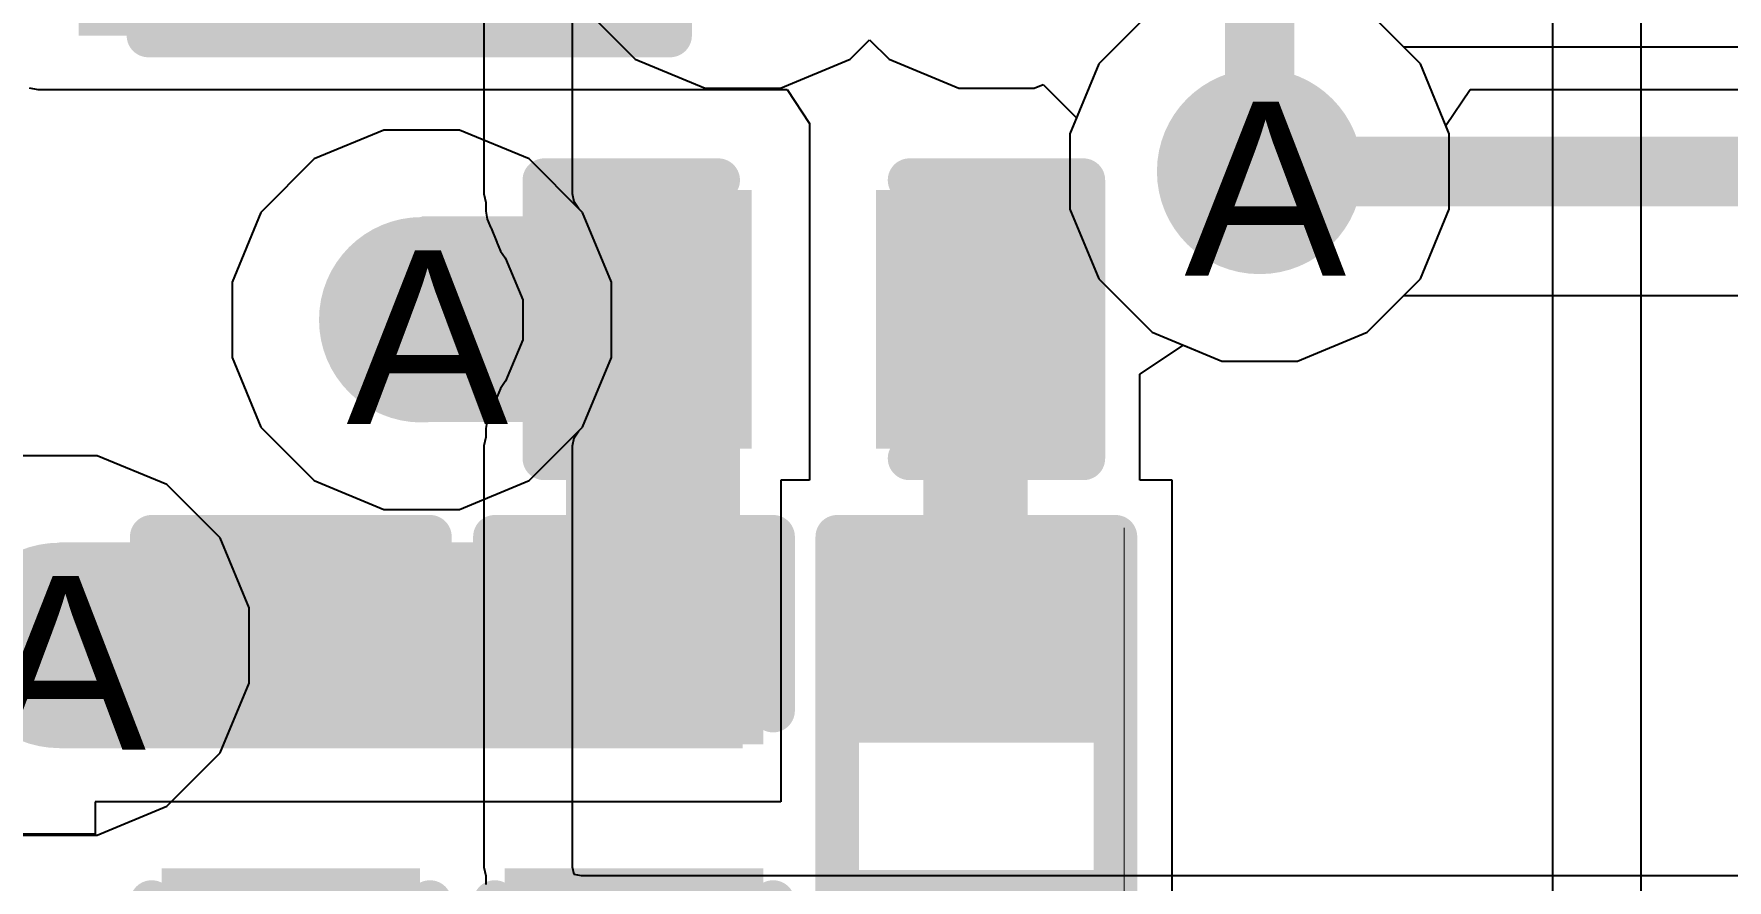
# Model space of a CAD drawing. Header units: inches. Extents: x 0 to 5271, y 0 to 5417.
# Drawn here: x 20.905 to 25.851, y 80.378 to 82.85 of the extents above; entities that cross this region are included whole.
import ezdxf

# ---------------------------------------------------------------- set-up
doc = ezdxf.new("R2010")
doc.units = ezdxf.units.IN
for name, color, linetype in [('Bottom Layer', 5, 'Continuous'), ('Bottom Overlay', 54, 'Continuous'), ('Bottom Paste', 16, 'Continuous'), ('Bottom Solder', 6, 'Continuous'), ('Drill Drawing', 1, 'Continuous'), ('L2_GND1', 16, 'Continuous'), ('L3_SIG1', 76, 'Continuous'), ('L4_PWR', 90, 'Continuous'), ('L5_GND2', 156, 'Continuous'), ('L6_SIG2', 130, 'Continuous'), ('L7_GND3', 216, 'Continuous'), ('Top Layer', 1, 'Continuous'), ('Via Holes', 16, 'Continuous')]:
    doc.layers.add(name, color=color, linetype=linetype)
doc.styles.add('Arial', font='', dxfattribs={"height": 0.2})
doc.styles.get('Arial').set_extended_font_data('Arial')

# ---------------------------------------------------------------- blocks, each defined once
blk = doc.blocks.new('R___0402_B_225')
at = {"layer": 'Bottom Layer'}
for points in [[(-0.2413, 0.3175), (-0.2413, -0.3175), (-0.6985, -0.3175), (-0.6985, 0.3175)], [(0.6985, 0.3175), (0.6985, -0.3175), (0.2413, -0.3175), (0.2413, 0.3175)]]:
    blk.add_hatch(color=5, dxfattribs=at).paths.add_polyline_path(points)
at = {"layer": 'Bottom Paste'}
for points in [[(-0.2413, 0.3175), (-0.2413, -0.3175), (-0.6985, -0.3175), (-0.6985, 0.3175)], [(0.6985, 0.3175), (0.6985, -0.3175), (0.2413, -0.3175), (0.2413, 0.3175)]]:
    blk.add_hatch(color=16, dxfattribs=at).paths.add_polyline_path(points)
at = {"layer": 'Bottom Solder'}
for points in [[(-0.1863, 0.3725), (-0.1863, -0.3725), (-0.7535, -0.3725), (-0.7535, 0.3725)], [(0.7535, 0.3725), (0.7535, -0.3725), (0.1863, -0.3725), (0.1863, 0.3725)]]:
    blk.add_hatch(color=6, dxfattribs=at).paths.add_polyline_path(points)
at = {"layer": 'Bottom Overlay'}
for points in [[(0.7874, 0.4064, 0.127, 0.127, 0), (-0.7874, 0.4064, 0.127, 0.127, 0)], [(-0.7874, -0.4064, 0.127, 0.127, 0), (-0.7874, 0.4064, 0.127, 0.127, 0)], [(0.7874, -0.4064, 0.127, 0.127, 0), (0.7874, 0.4064, 0.127, 0.127, 0)], [(0.8128, 0.4318, 0.00323, 0.00323, 0), (-0.8128, 0.4318, 0.00323, 0.00323, 0)], [(0.7874, -0.4064, 0.127, 0.127, 0), (-0.7874, -0.4064, 0.127, 0.127, 0)]]:
    blk.add_lwpolyline(points, format="xyseb", dxfattribs=at)
for points in [[(-0.8192, 0.4064, 0.0635, 0.0635, 1), (-0.7557, 0.4064, 0.0635, 0.0635, 1)], [(-0.8192, 0.4064, 0.0635, 0.0635, 1), (-0.7557, 0.4064, 0.0635, 0.0635, 1)], [(0.7556, 0.4064, 0.0635, 0.0635, 1), (0.8191, 0.4064, 0.0635, 0.0635, 1)], [(0.7556, 0.4064, 0.0635, 0.0635, 1), (0.8191, 0.4064, 0.0635, 0.0635, 1)], [(-0.8136, 0.4318, 0.00161, 0.00161, 1), (-0.812, 0.4318, 0.00161, 0.00161, 1)], [(0.812, 0.4318, 0.00161, 0.00161, 1), (0.8136, 0.4318, 0.00161, 0.00161, 1)], [(-0.8192, -0.4064, 0.0635, 0.0635, 1), (-0.7557, -0.4064, 0.0635, 0.0635, 1)], [(-0.8192, -0.4064, 0.0635, 0.0635, 1), (-0.7557, -0.4064, 0.0635, 0.0635, 1)], [(0.7556, -0.4064, 0.0635, 0.0635, 1), (0.8191, -0.4064, 0.0635, 0.0635, 1)], [(0.7556, -0.4064, 0.0635, 0.0635, 1), (0.8191, -0.4064, 0.0635, 0.0635, 1)]]:
    blk.add_lwpolyline(points, format="xyseb", close=True, dxfattribs=at)
blk = doc.blocks.new('C___1206_B_247')
at = {"layer": 'Bottom Layer'}
for points in [[(-2.032, 0.889), (-0.508, 0.889), (-0.508, -0.889), (-2.032, -0.889)], [(0.508, 0.889), (2.032, 0.889), (2.032, -0.889), (0.508, -0.889)]]:
    blk.add_hatch(color=5, dxfattribs=at).paths.add_polyline_path(points)
at = {"layer": 'Bottom Paste'}
for points in [[(-2.032, 0.889), (-0.508, 0.889), (-0.508, -0.889), (-2.032, -0.889)], [(0.508, 0.889), (2.032, 0.889), (2.032, -0.889), (0.508, -0.889)]]:
    blk.add_hatch(color=16, dxfattribs=at).paths.add_polyline_path(points)
at = {"layer": 'Bottom Solder'}
for points in [[(-2.1336, 0.9906), (-0.4064, 0.9906), (-0.4064, -0.9906), (-2.1336, -0.9906)], [(0.4064, 0.9906), (2.1336, 0.9906), (2.1336, -0.9906), (0.4064, -0.9906)]]:
    blk.add_hatch(color=6, dxfattribs=at).paths.add_polyline_path(points)
at = {"layer": 'Bottom Overlay'}
for points in [[(-2.1336, 0.9906, 0.127, 0.127, 0), (-0.6096, 0.9906, 0.127, 0.127, 0)], [(-2.1336, -0.9906, 0.127, 0.127, 0), (-2.1336, 0.9906, 0.127, 0.127, 0)], [(0.6096, 0.9906, 0.127, 0.127, 0), (2.1336, 0.9906, 0.127, 0.127, 0)], [(2.1336, -0.9906, 0.127, 0.127, 0), (2.1336, 0.9906, 0.127, 0.127, 0)], [(-2.1336, -0.9906, 0.127, 0.127, 0), (-0.6096, -0.9906, 0.127, 0.127, 0)], [(0.6096, -0.9906, 0.127, 0.127, 0), (2.1336, -0.9906, 0.127, 0.127, 0)]]:
    blk.add_lwpolyline(points, format="xyseb", dxfattribs=at)
for points in [[(-2.1653, 0.9906, 0.0635, 0.0635, 1), (-2.1018, 0.9906, 0.0635, 0.0635, 1)], [(-2.1653, 0.9906, 0.0635, 0.0635, 1), (-2.1018, 0.9906, 0.0635, 0.0635, 1)], [(-0.6413, 0.9906, 0.0635, 0.0635, 1), (-0.5778, 0.9906, 0.0635, 0.0635, 1)], [(0.5779, 0.9906, 0.0635, 0.0635, 1), (0.6414, 0.9906, 0.0635, 0.0635, 1)], [(2.1019, 0.9906, 0.0635, 0.0635, 1), (2.1654, 0.9906, 0.0635, 0.0635, 1)], [(2.1019, 0.9906, 0.0635, 0.0635, 1), (2.1654, 0.9906, 0.0635, 0.0635, 1)], [(-2.1653, -0.9906, 0.0635, 0.0635, 1), (-2.1018, -0.9906, 0.0635, 0.0635, 1)], [(-2.1653, -0.9906, 0.0635, 0.0635, 1), (-2.1018, -0.9906, 0.0635, 0.0635, 1)], [(-0.6413, -0.9906, 0.0635, 0.0635, 1), (-0.5778, -0.9906, 0.0635, 0.0635, 1)], [(0.5779, -0.9906, 0.0635, 0.0635, 1), (0.6414, -0.9906, 0.0635, 0.0635, 1)], [(2.1019, -0.9906, 0.0635, 0.0635, 1), (2.1654, -0.9906, 0.0635, 0.0635, 1)], [(2.1019, -0.9906, 0.0635, 0.0635, 1), (2.1654, -0.9906, 0.0635, 0.0635, 1)]]:
    blk.add_lwpolyline(points, format="xyseb", close=True, dxfattribs=at)
blk = doc.blocks.new('C___0402_B_252')
at = {"layer": 'Bottom Layer'}
for points in [[(-0.2413, 0.3175), (-0.2413, -0.3175), (-0.6985, -0.3175), (-0.6985, 0.3175)], [(0.6985, 0.3175), (0.6985, -0.3175), (0.2413, -0.3175), (0.2413, 0.3175)]]:
    blk.add_hatch(color=5, dxfattribs=at).paths.add_polyline_path(points)
at = {"layer": 'Bottom Paste'}
for points in [[(-0.2413, 0.3175), (-0.2413, -0.3175), (-0.6985, -0.3175), (-0.6985, 0.3175)], [(0.6985, 0.3175), (0.6985, -0.3175), (0.2413, -0.3175), (0.2413, 0.3175)]]:
    blk.add_hatch(color=16, dxfattribs=at).paths.add_polyline_path(points)
at = {"layer": 'Bottom Solder'}
for points in [[(-0.1813, 0.3775), (-0.1813, -0.3775), (-0.7585, -0.3775), (-0.7585, 0.3775)], [(0.7585, 0.3775), (0.7585, -0.3775), (0.1813, -0.3775), (0.1813, 0.3775)]]:
    blk.add_hatch(color=6, dxfattribs=at).paths.add_polyline_path(points)
at = {"layer": 'Bottom Overlay'}
for points in [[(-0.2794, 0.4064, 0.127, 0.127, 0), (-0.7874, 0.4064, 0.127, 0.127, 0)], [(-0.7874, -0.4064, 0.127, 0.127, 0), (-0.7874, 0.4064, 0.127, 0.127, 0)], [(0.7874, 0.4064, 0.127, 0.127, 0), (0.2794, 0.4064, 0.127, 0.127, 0)], [(0.7874, -0.4064, 0.127, 0.127, 0), (0.7874, 0.4064, 0.127, 0.127, 0)], [(-0.2794, -0.4064, 0.127, 0.127, 0), (-0.7874, -0.4064, 0.127, 0.127, 0)], [(0.7874, -0.4064, 0.127, 0.127, 0), (0.2794, -0.4064, 0.127, 0.127, 0)]]:
    blk.add_lwpolyline(points, format="xyseb", dxfattribs=at)
for points in [[(-0.8192, 0.4064, 0.0635, 0.0635, 1), (-0.7557, 0.4064, 0.0635, 0.0635, 1)], [(-0.8192, 0.4064, 0.0635, 0.0635, 1), (-0.7557, 0.4064, 0.0635, 0.0635, 1)], [(-0.3112, 0.4064, 0.0635, 0.0635, 1), (-0.2477, 0.4064, 0.0635, 0.0635, 1)], [(0.2476, 0.4064, 0.0635, 0.0635, 1), (0.3111, 0.4064, 0.0635, 0.0635, 1)], [(0.7556, 0.4064, 0.0635, 0.0635, 1), (0.8191, 0.4064, 0.0635, 0.0635, 1)], [(0.7556, 0.4064, 0.0635, 0.0635, 1), (0.8191, 0.4064, 0.0635, 0.0635, 1)], [(-0.8192, -0.4064, 0.0635, 0.0635, 1), (-0.7557, -0.4064, 0.0635, 0.0635, 1)], [(-0.8192, -0.4064, 0.0635, 0.0635, 1), (-0.7557, -0.4064, 0.0635, 0.0635, 1)], [(-0.3112, -0.4064, 0.0635, 0.0635, 1), (-0.2477, -0.4064, 0.0635, 0.0635, 1)], [(0.2476, -0.4064, 0.0635, 0.0635, 1), (0.3111, -0.4064, 0.0635, 0.0635, 1)], [(0.7556, -0.4064, 0.0635, 0.0635, 1), (0.8191, -0.4064, 0.0635, 0.0635, 1)], [(0.7556, -0.4064, 0.0635, 0.0635, 1), (0.8191, -0.4064, 0.0635, 0.0635, 1)]]:
    blk.add_lwpolyline(points, format="xyseb", close=True, dxfattribs=at)
blk = doc.blocks.new('C___0402_B_253')
at = {"layer": 'Bottom Layer'}
for points in [[(-0.2413, 0.3175), (-0.2413, -0.3175), (-0.6985, -0.3175), (-0.6985, 0.3175)], [(0.6985, 0.3175), (0.6985, -0.3175), (0.2413, -0.3175), (0.2413, 0.3175)]]:
    blk.add_hatch(color=5, dxfattribs=at).paths.add_polyline_path(points)
at = {"layer": 'Bottom Paste'}
for points in [[(-0.2413, 0.3175), (-0.2413, -0.3175), (-0.6985, -0.3175), (-0.6985, 0.3175)], [(0.6985, 0.3175), (0.6985, -0.3175), (0.2413, -0.3175), (0.2413, 0.3175)]]:
    blk.add_hatch(color=16, dxfattribs=at).paths.add_polyline_path(points)
at = {"layer": 'Bottom Solder'}
for points in [[(-0.1813, 0.3775), (-0.1813, -0.3775), (-0.7585, -0.3775), (-0.7585, 0.3775)], [(0.7585, 0.3775), (0.7585, -0.3775), (0.1813, -0.3775), (0.1813, 0.3775)]]:
    blk.add_hatch(color=6, dxfattribs=at).paths.add_polyline_path(points)
at = {"layer": 'Bottom Overlay'}
for points in [[(-0.7874, 0.4064, 0.127, 0.127, 0), (-0.2794, 0.4064, 0.127, 0.127, 0)], [(-0.7874, -0.4064, 0.127, 0.127, 0), (-0.7874, 0.4064, 0.127, 0.127, 0)], [(0.2794, 0.4064, 0.127, 0.127, 0), (0.7874, 0.4064, 0.127, 0.127, 0)], [(0.7874, -0.4064, 0.127, 0.127, 0), (0.7874, 0.4064, 0.127, 0.127, 0)], [(-0.7874, -0.4064, 0.127, 0.127, 0), (-0.2794, -0.4064, 0.127, 0.127, 0)], [(0.2794, -0.4064, 0.127, 0.127, 0), (0.7874, -0.4064, 0.127, 0.127, 0)]]:
    blk.add_lwpolyline(points, format="xyseb", dxfattribs=at)
for points in [[(-0.8192, 0.4064, 0.0635, 0.0635, 1), (-0.7557, 0.4064, 0.0635, 0.0635, 1)], [(-0.8192, 0.4064, 0.0635, 0.0635, 1), (-0.7557, 0.4064, 0.0635, 0.0635, 1)], [(-0.3112, 0.4064, 0.0635, 0.0635, 1), (-0.2477, 0.4064, 0.0635, 0.0635, 1)], [(0.2476, 0.4064, 0.0635, 0.0635, 1), (0.3111, 0.4064, 0.0635, 0.0635, 1)], [(0.7556, 0.4064, 0.0635, 0.0635, 1), (0.8191, 0.4064, 0.0635, 0.0635, 1)], [(0.7556, 0.4064, 0.0635, 0.0635, 1), (0.8191, 0.4064, 0.0635, 0.0635, 1)], [(-0.8192, -0.4064, 0.0635, 0.0635, 1), (-0.7557, -0.4064, 0.0635, 0.0635, 1)], [(-0.8192, -0.4064, 0.0635, 0.0635, 1), (-0.7557, -0.4064, 0.0635, 0.0635, 1)], [(-0.3112, -0.4064, 0.0635, 0.0635, 1), (-0.2477, -0.4064, 0.0635, 0.0635, 1)], [(0.2476, -0.4064, 0.0635, 0.0635, 1), (0.3111, -0.4064, 0.0635, 0.0635, 1)], [(0.7556, -0.4064, 0.0635, 0.0635, 1), (0.8191, -0.4064, 0.0635, 0.0635, 1)], [(0.7556, -0.4064, 0.0635, 0.0635, 1), (0.8191, -0.4064, 0.0635, 0.0635, 1)]]:
    blk.add_lwpolyline(points, format="xyseb", close=True, dxfattribs=at)
blk = doc.blocks.new('C___0402_B_254')
at = {"layer": 'Bottom Layer'}
for points in [[(-0.2413, 0.3175), (-0.2413, -0.3175), (-0.6985, -0.3175), (-0.6985, 0.3175)], [(0.6985, 0.3175), (0.6985, -0.3175), (0.2413, -0.3175), (0.2413, 0.3175)]]:
    blk.add_hatch(color=5, dxfattribs=at).paths.add_polyline_path(points)
at = {"layer": 'Bottom Paste'}
for points in [[(-0.2413, 0.3175), (-0.2413, -0.3175), (-0.6985, -0.3175), (-0.6985, 0.3175)], [(0.6985, 0.3175), (0.6985, -0.3175), (0.2413, -0.3175), (0.2413, 0.3175)]]:
    blk.add_hatch(color=16, dxfattribs=at).paths.add_polyline_path(points)
at = {"layer": 'Bottom Solder'}
for points in [[(-0.1813, 0.3775), (-0.1813, -0.3775), (-0.7585, -0.3775), (-0.7585, 0.3775)], [(0.7585, 0.3775), (0.7585, -0.3775), (0.1813, -0.3775), (0.1813, 0.3775)]]:
    blk.add_hatch(color=6, dxfattribs=at).paths.add_polyline_path(points)
at = {"layer": 'Bottom Overlay'}
for points in [[(-0.2794, 0.4064, 0.127, 0.127, 0), (-0.7874, 0.4064, 0.127, 0.127, 0)], [(-0.7874, -0.4064, 0.127, 0.127, 0), (-0.7874, 0.4064, 0.127, 0.127, 0)], [(0.7874, 0.4064, 0.127, 0.127, 0), (0.2794, 0.4064, 0.127, 0.127, 0)], [(0.7874, -0.4064, 0.127, 0.127, 0), (0.7874, 0.4064, 0.127, 0.127, 0)], [(-0.2794, -0.4064, 0.127, 0.127, 0), (-0.7874, -0.4064, 0.127, 0.127, 0)], [(0.7874, -0.4064, 0.127, 0.127, 0), (0.2794, -0.4064, 0.127, 0.127, 0)]]:
    blk.add_lwpolyline(points, format="xyseb", dxfattribs=at)
for points in [[(-0.8192, 0.4064, 0.0635, 0.0635, 1), (-0.7557, 0.4064, 0.0635, 0.0635, 1)], [(-0.8192, 0.4064, 0.0635, 0.0635, 1), (-0.7557, 0.4064, 0.0635, 0.0635, 1)], [(-0.3112, 0.4064, 0.0635, 0.0635, 1), (-0.2477, 0.4064, 0.0635, 0.0635, 1)], [(0.2476, 0.4064, 0.0635, 0.0635, 1), (0.3111, 0.4064, 0.0635, 0.0635, 1)], [(0.7556, 0.4064, 0.0635, 0.0635, 1), (0.8191, 0.4064, 0.0635, 0.0635, 1)], [(0.7556, 0.4064, 0.0635, 0.0635, 1), (0.8191, 0.4064, 0.0635, 0.0635, 1)], [(-0.8192, -0.4064, 0.0635, 0.0635, 1), (-0.7557, -0.4064, 0.0635, 0.0635, 1)], [(-0.8192, -0.4064, 0.0635, 0.0635, 1), (-0.7557, -0.4064, 0.0635, 0.0635, 1)], [(-0.3112, -0.4064, 0.0635, 0.0635, 1), (-0.2477, -0.4064, 0.0635, 0.0635, 1)], [(0.2476, -0.4064, 0.0635, 0.0635, 1), (0.3111, -0.4064, 0.0635, 0.0635, 1)], [(0.7556, -0.4064, 0.0635, 0.0635, 1), (0.8191, -0.4064, 0.0635, 0.0635, 1)], [(0.7556, -0.4064, 0.0635, 0.0635, 1), (0.8191, -0.4064, 0.0635, 0.0635, 1)]]:
    blk.add_lwpolyline(points, format="xyseb", close=True, dxfattribs=at)

msp = doc.modelspace()

# ---------------------------------------------------------------- hatches: boundary and pattern name
at = {"layer": 'Bottom Layer'}
h = msp.add_hatch(color=5, dxfattribs=at)
edge = h.paths.add_edge_path()
edge.add_arc((24.4856, 82.4484), 0.3, 0, 360)
h = msp.add_hatch(color=5, dxfattribs=at)
edge = h.paths.add_edge_path()
edge.add_arc((22.0381, 82.0151), 0.3, 0, 360)
for points in [[(22.7137, 81.7166), (22.7137, 82.3176), (22.0377, 82.3176), (22.0377, 81.7166)], [(22.9758, 80.7639), (22.9758, 81.365), (20.9798, 81.365), (20.9798, 80.7639)]]:
    msp.add_hatch(color=5, dxfattribs=at).paths.add_polyline_path(points)
h = msp.add_hatch(color=5, dxfattribs=at)
edge = h.paths.add_edge_path()
edge.add_arc((20.9798, 81.064), 0.3, 0, 360)
at = {"layer": 'L2_GND1'}
h = msp.add_hatch(color=16, dxfattribs=at)
edge = h.paths.add_edge_path()
edge.add_arc((24.4856, 82.4484), 0.3, 0, 360)
h = msp.add_hatch(color=16, dxfattribs=at)
edge = h.paths.add_edge_path()
edge.add_arc((22.0381, 82.0151), 0.3, 0, 360)
h = msp.add_hatch(color=16, dxfattribs=at)
edge = h.paths.add_edge_path()
edge.add_arc((20.9798, 81.064), 0.3, 0, 360)
at = {"layer": 'L3_SIG1'}
h = msp.add_hatch(color=76, dxfattribs=at)
edge = h.paths.add_edge_path()
edge.add_arc((24.4856, 82.4484), 0.3, 0, 360)
h = msp.add_hatch(color=76, dxfattribs=at)
edge = h.paths.add_edge_path()
edge.add_arc((22.0381, 82.0151), 0.3, 0, 360)
h = msp.add_hatch(color=76, dxfattribs=at)
edge = h.paths.add_edge_path()
edge.add_arc((20.9798, 81.064), 0.3, 0, 360)
at = {"layer": 'L4_PWR'}
h = msp.add_hatch(color=90, dxfattribs=at)
edge = h.paths.add_edge_path()
edge.add_arc((24.4856, 82.4484), 0.3, 0, 360)
h = msp.add_hatch(color=90, dxfattribs=at)
edge = h.paths.add_edge_path()
edge.add_arc((22.0381, 82.0151), 0.3, 0, 360)
h = msp.add_hatch(color=90, dxfattribs=at)
edge = h.paths.add_edge_path()
edge.add_arc((20.9798, 81.064), 0.3, 0, 360)
at = {"layer": 'L5_GND2'}
h = msp.add_hatch(color=156, dxfattribs=at)
edge = h.paths.add_edge_path()
edge.add_arc((24.4856, 82.4484), 0.3, 0, 360)
h = msp.add_hatch(color=156, dxfattribs=at)
edge = h.paths.add_edge_path()
edge.add_arc((22.0381, 82.0151), 0.3, 0, 360)
h = msp.add_hatch(color=156, dxfattribs=at)
edge = h.paths.add_edge_path()
edge.add_arc((20.9798, 81.064), 0.3, 0, 360)
at = {"layer": 'L6_SIG2'}
h = msp.add_hatch(color=130, dxfattribs=at)
edge = h.paths.add_edge_path()
edge.add_arc((24.4856, 82.4484), 0.3, 0, 360)
h = msp.add_hatch(color=130, dxfattribs=at)
edge = h.paths.add_edge_path()
edge.add_arc((22.0381, 82.0151), 0.3, 0, 360)
h = msp.add_hatch(color=130, dxfattribs=at)
edge = h.paths.add_edge_path()
edge.add_arc((20.9798, 81.064), 0.3, 0, 360)
at = {"layer": 'L7_GND3'}
h = msp.add_hatch(color=216, dxfattribs=at)
edge = h.paths.add_edge_path()
edge.add_arc((24.4856, 82.4484), 0.3, 0, 360)
h = msp.add_hatch(color=216, dxfattribs=at)
edge = h.paths.add_edge_path()
edge.add_arc((22.0381, 82.0151), 0.3, 0, 360)
h = msp.add_hatch(color=216, dxfattribs=at)
edge = h.paths.add_edge_path()
edge.add_arc((20.9798, 81.064), 0.3, 0, 360)
at = {"layer": 'Top Layer'}
h = msp.add_hatch(color=1, dxfattribs=at)
edge = h.paths.add_edge_path()
edge.add_arc((24.4856, 82.4484), 0.3, 0, 360)
h = msp.add_hatch(color=1, dxfattribs=at)
edge = h.paths.add_edge_path()
edge.add_arc((22.0381, 82.0151), 0.3, 0, 360)
h = msp.add_hatch(color=1, dxfattribs=at)
edge = h.paths.add_edge_path()
edge.add_arc((20.9798, 81.064), 0.3, 0, 360)
at = {"layer": 'Via Holes'}
h = msp.add_hatch(color=7, dxfattribs=at)
edge = h.paths.add_edge_path()
edge.add_arc((24.4856, 82.4484), 0.15, 0, 360)
h = msp.add_hatch(color=7, dxfattribs=at)
edge = h.paths.add_edge_path()
edge.add_arc((22.0381, 82.0151), 0.15, 0, 360)
h = msp.add_hatch(color=7, dxfattribs=at)
edge = h.paths.add_edge_path()
edge.add_arc((20.9798, 81.064), 0.15, 0, 360)

# ---------------------------------------------------------------- linework, layer by layer
at = {"layer": 'Bottom Layer'}
for p, q in [((20.8919, 82.6929), (20.9169, 82.6879)), ((20.9169, 82.6879), (23.1053, 82.6879)), ((23.1053, 82.6879), (23.1709, 82.5881)), ((25.0298, 82.5823), (25.1003, 82.6879)), ((25.1003, 82.6879), (29.216, 82.6879)), ((23.1709, 82.5881), (23.1709, 81.5466)), ((25.0396, 82.5586), (25.0298, 82.5823)), ((25.0396, 82.3382), (25.0396, 82.5586)), ((24.9553, 82.1346), (25.0396, 82.3382)), ((24.7994, 81.9787), (24.9553, 82.1346)), ((24.5958, 81.8944), (24.7994, 81.9787)), ((24.1361, 81.8561), (24.2631, 81.9409)), ((24.2631, 81.9409), (24.3754, 81.8944)), ((24.1361, 81.5466), (24.1361, 81.8561)), ((24.3754, 81.8944), (24.5958, 81.8944)), ((23.1709, 81.5466), (23.0868, 81.5466)), ((23.0868, 81.5466), (23.0868, 80.6068)), ((24.2298, 81.5466), (24.1361, 81.5466)), ((24.2298, 80.5814), (24.2298, 81.5466)), ((23.0868, 80.6068), (21.0843, 80.6068)), ((21.0843, 80.6068), (21.0843, 80.5126)), ((24.2298, 79.8723), (24.2298, 80.5814)), ((21.0843, 80.5126), (20.7665, 80.5126))]:
    msp.add_line(p, q, dxfattribs=at)
for points in [[(22.7137, 81.0894, 0.508, 0.508, 0), (22.7137, 82.0166, 0.508, 0.508, 0)], [(23.6535, 82.0166, 0.3048, 0.3048, 0), (23.6559, 82.0142, 0.3048, 0.3048, 0)], [(23.6559, 81.0663, 0.3048, 0.3048, 0), (23.6559, 82.0142, 0.3048, 0.3048, 0)], [(21.6558, 81.064, 0.508, 0.508, 0), (22.6583, 81.064, 0.508, 0.508, 0)], [(22.6583, 81.064, 0.508, 0.508, 0), (22.6883, 81.064, 0.508, 0.508, 0)], [(22.6883, 81.064, 0.508, 0.508, 0), (22.7137, 81.0894, 0.508, 0.508, 0)], [(23.6559, 81.0663, 0.3048, 0.3048, 0), (23.6583, 81.064, 0.3048, 0.3048, 0)]]:
    msp.add_lwpolyline(points, format="xyseb", dxfattribs=at)
for points in [[(22.5867, 82.0166, 0.254, 0.254, 1), (22.8407, 82.0166, 0.254, 0.254, 1)], [(23.5773, 82.0166, 0.1524, 0.1524, 1), (23.7297, 82.0166, 0.1524, 0.1524, 1)], [(23.5797, 82.0142, 0.1524, 0.1524, 1), (23.7321, 82.0142, 0.1524, 0.1524, 1)], [(23.5797, 82.0142, 0.1524, 0.1524, 1), (23.7321, 82.0142, 0.1524, 0.1524, 1)], [(21.5288, 81.064, 0.254, 0.254, 1), (21.7828, 81.064, 0.254, 0.254, 1)], [(22.5313, 81.064, 0.254, 0.254, 1), (22.7853, 81.064, 0.254, 0.254, 1)], [(22.5313, 81.064, 0.254, 0.254, 1), (22.7853, 81.064, 0.254, 0.254, 1)], [(22.5613, 81.064, 0.254, 0.254, 1), (22.8153, 81.064, 0.254, 0.254, 1)], [(22.5613, 81.064, 0.254, 0.254, 1), (22.8153, 81.064, 0.254, 0.254, 1)], [(22.5867, 81.0894, 0.254, 0.254, 1), (22.8407, 81.0894, 0.254, 0.254, 1)], [(22.5867, 81.0894, 0.254, 0.254, 1), (22.8407, 81.0894, 0.254, 0.254, 1)], [(23.5797, 81.0663, 0.1524, 0.1524, 1), (23.7321, 81.0663, 0.1524, 0.1524, 1)], [(23.5797, 81.0663, 0.1524, 0.1524, 1), (23.7321, 81.0663, 0.1524, 0.1524, 1)], [(23.5821, 81.064, 0.1524, 0.1524, 1), (23.7345, 81.064, 0.1524, 0.1524, 1)]]:
    msp.add_lwpolyline(points, format="xyseb", close=True, dxfattribs=at)
at = {"layer": 'L2_GND1'}
for p, q in [((22.5061, 82.9318), (22.662, 82.776)), ((24.9065, 82.811), (24.7994, 82.9181)), ((23.2896, 82.776), (23.3465, 82.8328)), ((23.3465, 82.8328), (23.4033, 82.776)), ((28.8036, 82.811), (24.9065, 82.811)), ((22.662, 82.776), (22.8656, 82.6916)), ((23.086, 82.6916), (23.2896, 82.776)), ((23.4033, 82.776), (23.6069, 82.6916)), ((23.8273, 82.6916), (23.8538, 82.7026)), ((23.8538, 82.7026), (23.951, 82.6053)), ((22.8656, 82.6916), (23.086, 82.6916)), ((23.6069, 82.6916), (23.8273, 82.6916)), ((23.951, 82.6053), (23.9316, 82.5586)), ((23.9316, 82.5586), (23.9316, 82.3382)), ((23.9316, 82.3382), (24.0159, 82.1346)), ((24.0159, 82.1346), (24.1718, 81.9787)), ((24.7994, 81.9787), (24.9065, 82.0858)), ((24.9065, 82.0858), (27.4204, 82.0858)), ((24.1718, 81.9787), (24.3754, 81.8944)), ((24.5958, 81.8944), (24.7994, 81.9787)), ((24.3754, 81.8944), (24.5958, 81.8944))]:
    msp.add_line(p, q, dxfattribs=at)
msp.add_lwpolyline([(24.4856, 82.4484, 0.2032, 0.2032, 0), (28.8036, 82.4484, 0.2032, 0.2032, 0)], format="xyseb", dxfattribs=at)
msp.add_lwpolyline([(24.4348, 82.4484, 0.1016, 0.1016, 1), (24.5364, 82.4484, 0.1016, 0.1016, 1)], format="xyseb", close=True, dxfattribs=at)
at = {"layer": 'L3_SIG1'}
for p, q in [((22.22, 88.9735), (22.22, 82.3831)), ((22.479, 82.3831), (22.479, 88.9735)), ((24.1718, 82.9181), (24.0159, 82.7622)), ((24.9553, 82.7622), (24.7994, 82.9181)), ((24.0159, 82.7622), (23.9316, 82.5586)), ((25.0396, 82.5586), (24.9553, 82.7622)), ((23.9316, 82.5586), (23.9316, 82.3382)), ((25.0396, 82.3382), (25.0396, 82.5586)), ((22.22, 82.3831), (22.225, 82.3581)), ((22.225, 82.3581), (22.225, 82.3326)), ((22.4837, 82.3595), (22.479, 82.3831)), ((22.497, 82.3396), (22.4837, 82.3595)), ((22.225, 82.3326), (22.2297, 82.309)), ((22.2297, 82.309), (22.2394, 82.2855)), ((22.5077, 82.3289), (22.497, 82.3396)), ((22.5921, 82.1253), (22.5077, 82.3289)), ((23.9316, 82.3382), (24.0159, 82.1346)), ((24.9553, 82.1346), (25.0396, 82.3382)), ((22.2394, 82.2855), (22.2397, 82.284)), ((22.2397, 82.284), (22.2406, 82.2828)), ((22.2406, 82.2828), (22.2575, 82.2419)), ((22.2575, 82.2419), (22.2578, 82.2405)), ((22.2578, 82.2405), (22.2586, 82.2392)), ((22.2586, 82.2392), (22.2684, 82.2157)), ((22.2684, 82.2157), (22.2817, 82.1957)), ((22.2817, 82.1957), (22.2832, 82.1942)), ((22.2832, 82.1942), (22.3331, 82.0738)), ((22.5921, 81.9049), (22.5921, 82.1253)), ((24.0159, 82.1346), (24.1718, 81.9787)), ((24.7994, 81.9787), (24.9553, 82.1346)), ((22.3331, 82.0738), (22.3331, 81.9564)), ((22.3331, 81.9564), (22.2832, 81.836)), ((24.1718, 81.9787), (24.3754, 81.8944)), ((24.5958, 81.8944), (24.7994, 81.9787)), ((22.5077, 81.7013), (22.5921, 81.9049)), ((24.3754, 81.8944), (24.5958, 81.8944)), ((22.2684, 81.8145), (22.2586, 81.7909)), ((22.2817, 81.8345), (22.2684, 81.8145)), ((22.2684, 81.8145), (22.2684, 81.8145)), ((22.2684, 81.8145), (22.2684, 81.8145)), ((22.2832, 81.836), (22.2817, 81.8345)), ((22.2575, 81.7883), (22.2406, 81.7474)), ((22.2578, 81.7897), (22.2575, 81.7883)), ((22.2586, 81.7909), (22.2578, 81.7897)), ((22.2297, 81.7211), (22.225, 81.6976)), ((22.2395, 81.7447), (22.2297, 81.7211)), ((22.2297, 81.7211), (22.2297, 81.7211)), ((22.2297, 81.7211), (22.2297, 81.7211)), ((22.2397, 81.7462), (22.2395, 81.7447)), ((22.2406, 81.7474), (22.2397, 81.7462)), ((22.225, 81.6721), (22.22, 81.6471)), ((22.225, 81.6976), (22.225, 81.6721)), ((22.479, 81.6471), (22.4837, 81.6706)), ((22.4837, 81.6706), (22.497, 81.6906)), ((22.497, 81.6906), (22.5077, 81.7013)), ((22.22, 81.6471), (22.22, 80.4165)), ((22.479, 80.4165), (22.479, 81.6471)), ((22.22, 80.4165), (22.225, 80.3915)), ((22.225, 80.3915), (22.225, 80.366)), ((22.4832, 80.3952), (22.479, 80.4165)), ((22.5045, 80.391), (22.4832, 80.3952)), ((35.4075, 80.391), (22.5045, 80.391))]:
    msp.add_line(p, q, dxfattribs=at)
at = {"layer": 'L4_PWR'}
for p, q in [((25.3411, 84.4035), (25.3411, 58.5266)), ((25.6001, 58.5266), (25.6001, 84.4035)), ((22.5061, 82.9318), (22.662, 82.776)), ((24.9553, 82.7622), (24.7994, 82.9181)), ((23.2896, 82.776), (23.3465, 82.8328)), ((23.3465, 82.8328), (23.4033, 82.776)), ((22.662, 82.776), (22.8656, 82.6916)), ((23.086, 82.6916), (23.2896, 82.776)), ((23.4033, 82.776), (23.6069, 82.6916)), ((25.0396, 82.5586), (24.9553, 82.7622)), ((23.8273, 82.6916), (23.8538, 82.7026)), ((23.8538, 82.7026), (23.951, 82.6053)), ((22.8656, 82.6916), (23.086, 82.6916)), ((23.6069, 82.6916), (23.8273, 82.6916)), ((23.951, 82.6053), (23.9316, 82.5586)), ((21.9279, 82.5691), (21.7242, 82.4847)), ((22.1482, 82.5691), (21.9279, 82.5691)), ((22.3519, 82.4847), (22.1482, 82.5691)), ((23.9316, 82.5586), (23.9316, 82.3382)), ((25.0396, 82.3382), (25.0396, 82.5586)), ((21.7242, 82.4847), (21.5684, 82.3289)), ((22.5077, 82.3289), (22.3519, 82.4847)), ((21.5684, 82.3289), (21.4841, 82.1253)), ((22.5921, 82.1253), (22.5077, 82.3289)), ((23.9316, 82.3382), (24.0159, 82.1346)), ((24.9553, 82.1346), (25.0396, 82.3382)), ((21.4841, 82.1253), (21.4841, 81.9049)), ((22.5921, 81.9049), (22.5921, 82.1253)), ((24.0159, 82.1346), (24.1718, 81.9787)), ((24.7994, 81.9787), (24.9553, 82.1346)), ((24.1718, 81.9787), (24.3754, 81.8944)), ((24.5958, 81.8944), (24.7994, 81.9787)), ((21.4841, 81.9049), (21.5684, 81.7013)), ((22.5077, 81.7013), (22.5921, 81.9049)), ((24.3754, 81.8944), (24.5958, 81.8944)), ((21.5684, 81.7013), (21.7242, 81.5454)), ((22.3519, 81.5454), (22.5077, 81.7013)), ((21.09, 81.618), (20.8696, 81.618)), ((21.2937, 81.5336), (21.09, 81.618)), ((21.4495, 81.3778), (21.2937, 81.5336)), ((21.7242, 81.5454), (21.9279, 81.4611)), ((22.1482, 81.4611), (22.3519, 81.5454)), ((21.9279, 81.4611), (22.1482, 81.4611)), ((21.5338, 81.1742), (21.4495, 81.3778)), ((21.5338, 80.9538), (21.5338, 81.1742)), ((21.4495, 80.7501), (21.5338, 80.9538)), ((21.2937, 80.5943), (21.4495, 80.7501)), ((21.09, 80.51), (21.2937, 80.5943)), ((20.8696, 80.51), (21.09, 80.51))]:
    msp.add_line(p, q, dxfattribs=at)
at = {"layer": 'L5_GND2'}
for p, q in [((22.5061, 82.9318), (22.662, 82.776)), ((24.9553, 82.7622), (24.7994, 82.9181)), ((23.2896, 82.776), (23.3465, 82.8328)), ((23.3465, 82.8328), (23.4033, 82.776)), ((22.662, 82.776), (22.8656, 82.6916)), ((23.086, 82.6916), (23.2896, 82.776)), ((23.4033, 82.776), (23.6069, 82.6916)), ((25.0396, 82.5586), (24.9553, 82.7622)), ((23.8273, 82.6916), (23.8538, 82.7026)), ((23.8538, 82.7026), (23.951, 82.6053)), ((22.8656, 82.6916), (23.086, 82.6916)), ((23.6069, 82.6916), (23.8273, 82.6916)), ((23.951, 82.6053), (23.9316, 82.5586)), ((23.9316, 82.5586), (23.9316, 82.3382)), ((25.0396, 82.3382), (25.0396, 82.5586)), ((23.9316, 82.3382), (24.0159, 82.1346)), ((24.9553, 82.1346), (25.0396, 82.3382)), ((24.0159, 82.1346), (24.1718, 81.9787)), ((24.7994, 81.9787), (24.9553, 82.1346)), ((24.1718, 81.9787), (24.3754, 81.8944)), ((24.5958, 81.8944), (24.7994, 81.9787)), ((24.3754, 81.8944), (24.5958, 81.8944))]:
    msp.add_line(p, q, dxfattribs=at)
at = {"layer": 'L6_SIG2'}
for p, q in [((22.5061, 82.9318), (22.662, 82.776)), ((24.9553, 82.7622), (24.7994, 82.9181)), ((23.2896, 82.776), (23.3465, 82.8328)), ((23.3465, 82.8328), (23.4033, 82.776)), ((22.662, 82.776), (22.8656, 82.6916)), ((23.086, 82.6916), (23.2896, 82.776)), ((23.4033, 82.776), (23.6069, 82.6916)), ((25.0396, 82.5586), (24.9553, 82.7622)), ((23.8273, 82.6916), (23.8538, 82.7026)), ((23.8538, 82.7026), (23.951, 82.6053)), ((22.8656, 82.6916), (23.086, 82.6916)), ((23.6069, 82.6916), (23.8273, 82.6916)), ((23.951, 82.6053), (23.9316, 82.5586)), ((23.9316, 82.5586), (23.9316, 82.3382)), ((25.0396, 82.3382), (25.0396, 82.5586)), ((23.9316, 82.3382), (24.0159, 82.1346)), ((24.9553, 82.1346), (25.0396, 82.3382)), ((24.0159, 82.1346), (24.1718, 81.9787)), ((24.7994, 81.9787), (24.9553, 82.1346)), ((24.1718, 81.9787), (24.3754, 81.8944)), ((24.5958, 81.8944), (24.7994, 81.9787)), ((24.3754, 81.8944), (24.5958, 81.8944))]:
    msp.add_line(p, q, dxfattribs=at)
at = {"layer": 'L7_GND3'}
for p, q in [((22.5061, 82.9318), (22.662, 82.776)), ((24.9553, 82.7622), (24.7994, 82.9181)), ((23.2896, 82.776), (23.3465, 82.8328)), ((23.3465, 82.8328), (23.4033, 82.776)), ((22.662, 82.776), (22.8656, 82.6916)), ((23.086, 82.6916), (23.2896, 82.776)), ((23.4033, 82.776), (23.6069, 82.6916)), ((25.0396, 82.5586), (24.9553, 82.7622)), ((23.8273, 82.6916), (23.8538, 82.7026)), ((23.8538, 82.7026), (23.951, 82.6053)), ((22.8656, 82.6916), (23.086, 82.6916)), ((23.6069, 82.6916), (23.8273, 82.6916)), ((23.951, 82.6053), (23.9316, 82.5586)), ((23.9316, 82.5586), (23.9316, 82.3382)), ((25.0396, 82.3382), (25.0396, 82.5586)), ((23.9316, 82.3382), (24.0159, 82.1346)), ((24.9553, 82.1346), (25.0396, 82.3382)), ((24.0159, 82.1346), (24.1718, 81.9787)), ((24.7994, 81.9787), (24.9553, 82.1346)), ((24.1718, 81.9787), (24.3754, 81.8944)), ((24.5958, 81.8944), (24.7994, 81.9787)), ((24.3754, 81.8944), (24.5958, 81.8944))]:
    msp.add_line(p, q, dxfattribs=at)
at = {"layer": 'Top Layer'}
for p, q in [((22.5061, 82.9318), (22.662, 82.776)), ((24.9553, 82.7622), (24.8482, 82.8693)), ((23.2896, 82.776), (23.3465, 82.8328)), ((23.3465, 82.8328), (23.4033, 82.776)), ((22.662, 82.776), (22.8656, 82.6916)), ((23.086, 82.6916), (23.2896, 82.776)), ((23.4033, 82.776), (23.6069, 82.6916)), ((25.0396, 82.5586), (24.9553, 82.7622)), ((23.8273, 82.6916), (23.8538, 82.7026)), ((23.8538, 82.7026), (23.951, 82.6053)), ((22.8656, 82.6916), (23.086, 82.6916)), ((23.6069, 82.6916), (23.8273, 82.6916)), ((23.951, 82.6053), (23.9316, 82.5586)), ((23.9316, 82.5586), (23.9316, 82.3382)), ((25.0396, 82.3382), (25.0396, 82.5586)), ((23.9316, 82.3382), (24.0159, 82.1346)), ((24.9553, 82.1346), (25.0396, 82.3382)), ((24.0159, 82.1346), (24.1718, 81.9787)), ((24.7994, 81.9787), (24.9553, 82.1346)), ((24.1718, 81.9787), (24.3754, 81.8944)), ((24.5958, 81.8944), (24.7994, 81.9787)), ((24.3754, 81.8944), (24.5958, 81.8944))]:
    msp.add_line(p, q, dxfattribs=at)
msp.add_lwpolyline([(24.4856, 82.4484, 0.2032, 0.2032, 0), (24.4856, 85.0307, 0.2032, 0.2032, 0)], format="xyseb", dxfattribs=at)
msp.add_lwpolyline([(24.4348, 82.4484, 0.1016, 0.1016, 1), (24.5364, 82.4484, 0.1016, 0.1016, 1)], format="xyseb", close=True, dxfattribs=at)

# ---------------------------------------------------------------- block references
for name, p in [('C___1206_B_247', (20.6301, 83.8359)), ('C___0402_B_253', (23.1836, 82.0166))]:
    msp.add_blockref(name, p)
at = {"rotation": 270}
for name, p in [('C___0402_B_254', (21.6558, 80.594)), ('C___0402_B_252', (22.6582, 80.594)), ('R___0402_B_225', (23.6582, 80.594))]:
    msp.add_blockref(name, p, dxfattribs=at)

# ---------------------------------------------------------------- texts
at = {"layer": 'Drill Drawing', "style": 'Arial'}
for p in [(24.2655, 82.1437), (21.818, 81.7104), (20.7598, 80.7592)]:
    msp.add_text('A', height=0.508, dxfattribs=at).set_placement(p)

doc.saveas('drawing.dxf')
